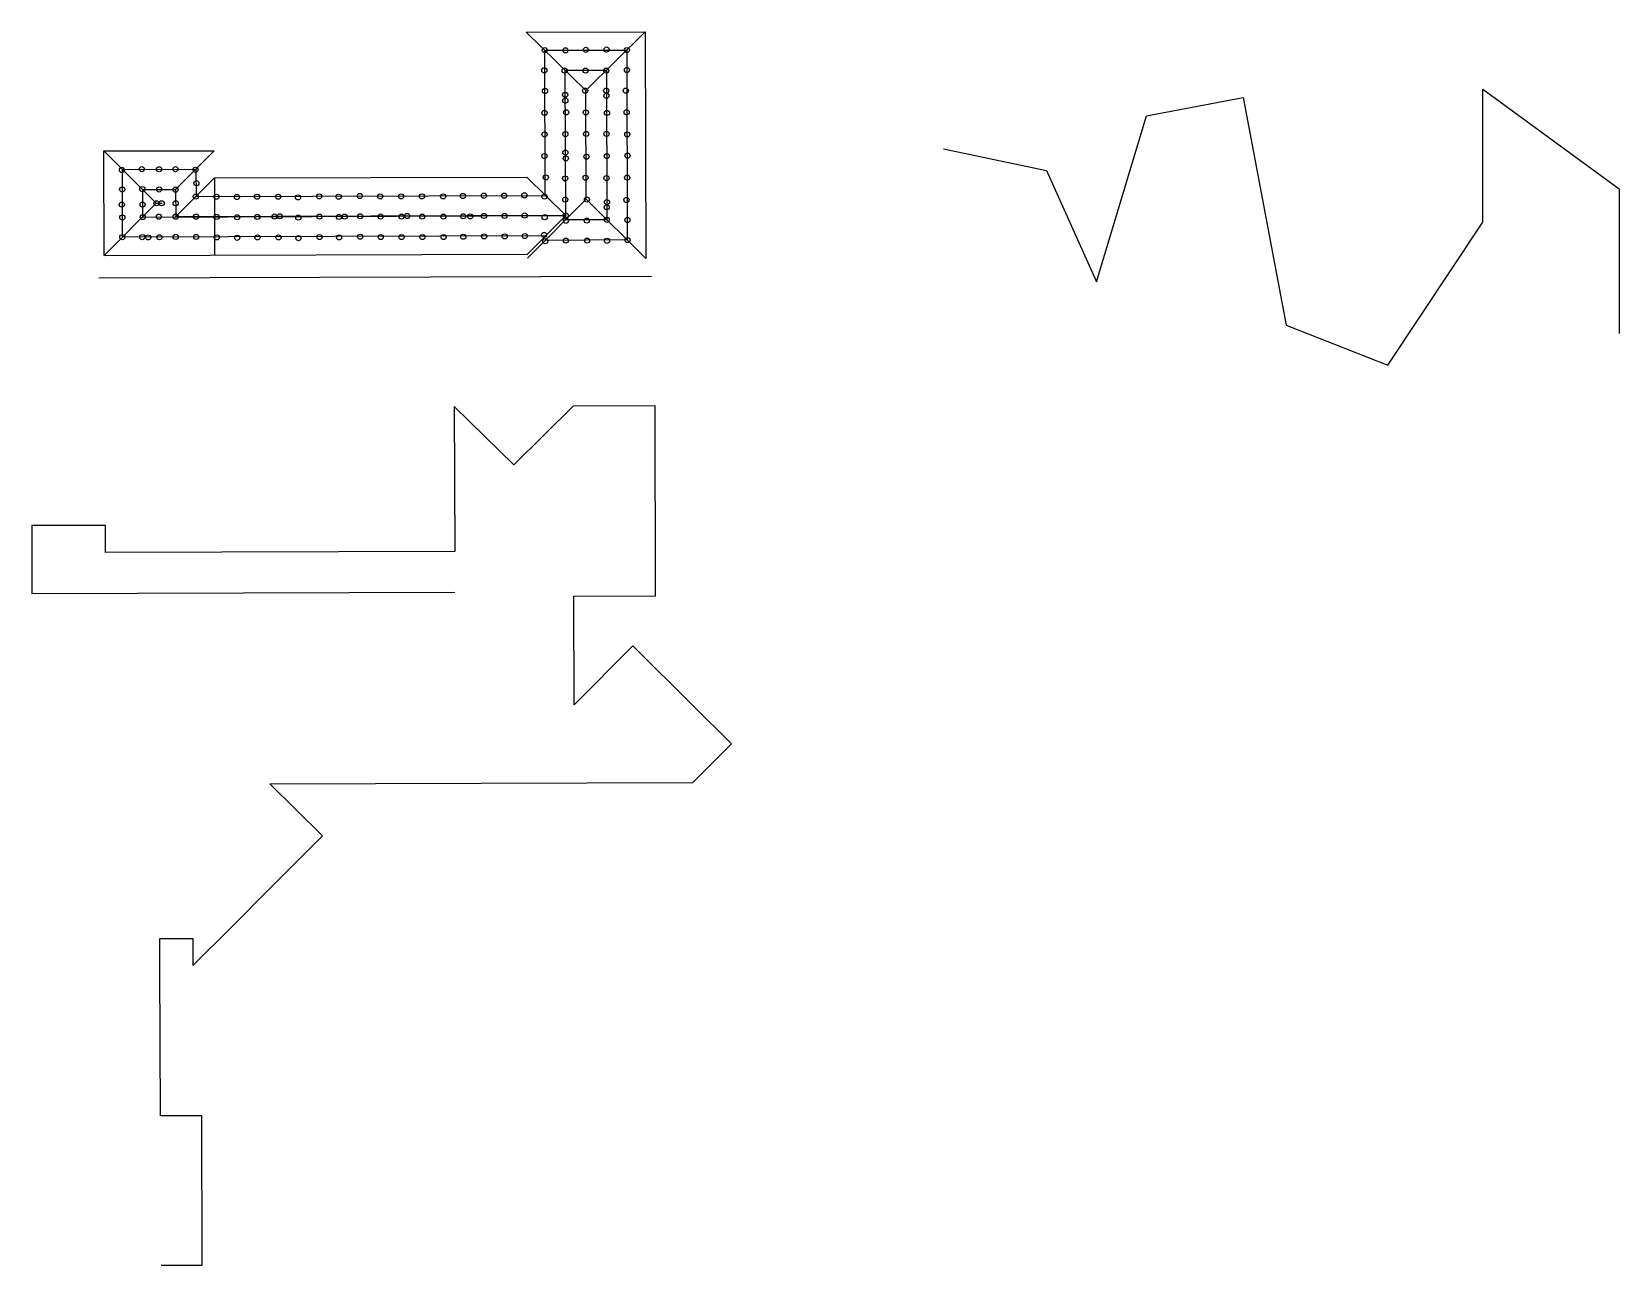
# Model space of a CAD drawing. Header units: inches. Extents: x -5 to 220, y -181 to -6.
import ezdxf

# ---------------------------------------------------------------- set-up
doc = ezdxf.new("R2010")
doc.units = ezdxf.units.IN
doc.header["$MEASUREMENT"] = 0

msp = doc.modelspace()

# ---------------------------------------------------------------- linework, layer by layer
for points in [[(64.99, -6.42), (81.83, -6.36)], [(64.99, -6.42), (73.43, -14.71), (81.83, -6.36)], [(81.83, -6.36), (81.93, -38.52)], [(67.7, -35.32), (7.73, -35.49), (7.73, -25.88), (18.16, -25.85), (18.17, -29.71), (67.68, -29.57), (67.61, -8.98)], [(67.61, -8.98), (79.24, -8.96), (79.3, -35.89), (67.71, -35.95)], [(70.51, -11.82), (76.35, -11.82), (76.42, -33.02), (70.59, -33.03), (70.51, -11.82)], [(73.49, -30.11), (73.43, -14.71)], [(124.11, -22.99), (138.74, -26.05), (145.81, -41.85), (152.89, -18.27), (166.58, -15.68), (172.71, -47.98), (187.1, -53.64), (200.55, -33.36), (200.55, -14.5), (219.9, -28.65), (219.9, -49.16)], [(5.15, -38.07), (5.11, -23.27)], [(5.11, -23.27), (20.75, -23.27)], [(5.11, -23.27), (12.54, -30.67), (5.15, -38.07)], [(20.75, -23.27), (15.28, -28.74)], [(20.78, -27.1), (65.05, -26.99)], [(65.05, -26.99), (70.58, -32.44), (65.14, -37.92)], [(10.62, -32.64), (10.62, -28.74), (15.28, -28.74), (15.29, -32.59)], [(20.78, -27.1), (15.28, -32.63)], [(20.78, -27.1), (20.78, -38.05)], [(12.54, -30.67), (13.36, -30.66)], [(65.16, -38.46), (73.49, -30.11), (81.93, -38.52)], [(10.62, -32.64), (70.58, -32.44)], [(10.62, -32.64), (15.29, -32.59)], [(70.58, -32.44), (15.28, -32.63)], [(5.2, -38.09), (65.14, -37.92)], [(4.39, -41.24), (82.71, -41.04)], [(13.22, -181.27), (19.05, -181.27), (18.98, -160.06), (13.14, -160.06), (13.05, -138.84), (13.05, -134.94), (17.71, -134.94), (17.73, -138.79), (23.19, -133.32), (28.7, -127.79), (36.09, -120.4), (28.65, -113), (88.61, -112.8), (94.06, -107.32), (88.52, -101.87), (80.08, -93.46), (71.76, -101.81), (71.7, -86.4), (83.3, -86.35), (83.23, -59.42), (71.61, -59.44), (63.21, -67.78), (54.77, -59.49), (54.84, -80.08), (5.33, -80.22), (5.32, -76.36), (-5.11, -76.39), (-5.11, -86), (54.85, -85.84)]]:
    msp.add_lwpolyline(points)
at = {"color": 1}
for centre in [(67.61, -8.98), (70.54, -9), (73.44, -8.93), (76.37, -8.89), (79.24, -8.96), (67.54, -11.84), (70.42, -11.88), (73.39, -11.88), (76.3, -11.88), (79.25, -11.79), (67.64, -14.77), (70.49, -15.3), (73.32, -14.72), (76.31, -14.71), (76.34, -15.43), (79.09, -14.72), (67.57, -17.88), (70.52, -16.13), (70.63, -17.79), (73.43, -17.81), (76.42, -17.88), (79.21, -17.78), (67.57, -20.92), (70.53, -20.88), (73.46, -20.86), (76.35, -20.86), (79.3, -20.93), (67.56, -23.99), (70.52, -23.49), (70.59, -24.32), (73.52, -24.09), (76.39, -24.01), (79.33, -23.94), (67.75, -27.02), (70.49, -27.16), (73.39, -27.07), (76.35, -27.12), (79.29, -27.05), (67.56, -29.74), (70.51, -30.17), (73.58, -30.17), (76.39, -31.25), (76.42, -30.53), (79.18, -30.22), (67.59, -32.67), (70.57, -32.42), (70.6, -33.17), (73.55, -33.14), (76.39, -33.03), (79.32, -33.06), (67.5, -35.18), (67.67, -36.07), (70.6, -35.98), (73.6, -35.98), (76.42, -36.01), (79.34, -35.9)]:
    msp.add_circle(centre, 0.364, dxfattribs=at)
at = {"color": 3}
for centre in [(7.67, -25.97), (10.5, -25.85), (12.93, -25.87), (15.27, -25.85), (18.1, -25.94), (7.71, -28.72), (10.56, -28.68), (12.94, -28.73), (15.25, -28.76), (18.23, -27.84), (7.65, -30.88), (10.6, -30.88), (12.57, -30.69), (13.3, -30.69), (15.29, -30.69), (18.13, -29.74), (7.73, -32.7), (10.62, -32.64), (12.9, -32.59), (15.29, -32.59), (18.17, -32.59), (7.73, -35.49), (10.56, -35.49), (11.39, -35.53), (12.99, -35.51), (15.29, -35.45), (18.19, -35.46)]:
    msp.add_circle(centre, 0.364, dxfattribs=at)
at = {"color": 2}
for centre in [(58.96, -29.61), (61.86, -29.61), (64.71, -29.56), (21.06, -29.76), (23.97, -29.8), (26.82, -29.76), (29.82, -29.76), (32.63, -29.85), (35.63, -29.71), (38.39, -29.76), (41.39, -29.66), (44.29, -29.71), (47.24, -29.71), (50.2, -29.71), (53.2, -29.71), (56.01, -29.66), (21.1, -32.62), (24, -32.67), (26.86, -32.62), (29.28, -32.57), (30.05, -32.53), (32.67, -32.72), (35.67, -32.58), (38.43, -32.62), (39.24, -32.58), (41.43, -32.53), (44.33, -32.57), (47.28, -32.58), (48.09, -32.49), (50.24, -32.58), (53.24, -32.58), (56.04, -32.53), (57.03, -32.55), (58.99, -32.48), (61.9, -32.48), (64.75, -32.43), (21.12, -35.53), (24.02, -35.58), (26.88, -35.53), (29.87, -35.53), (32.69, -35.63), (35.69, -35.48), (38.45, -35.53), (41.44, -35.43), (44.35, -35.48), (47.3, -35.48), (50.26, -35.48), (53.26, -35.48), (56.06, -35.43), (59.01, -35.38), (61.92, -35.38), (64.77, -35.34)]:
    msp.add_circle(centre, 0.364, dxfattribs=at)

doc.saveas('drawing.dxf')
